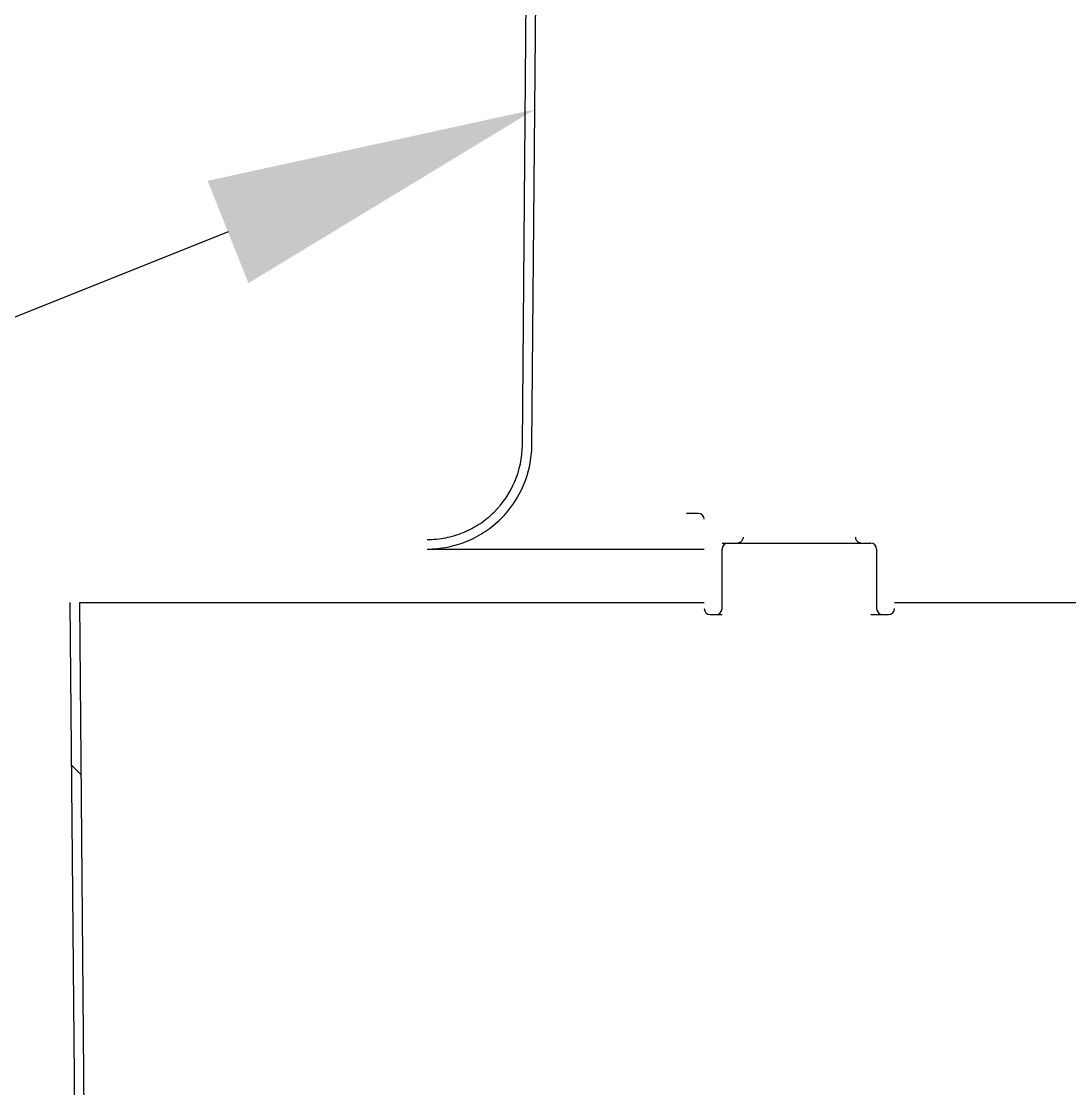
# Model space of a CAD drawing. Header units: millimetres. Extents: x 0 to 4637, y 0 to 3023.
# Drawn here: x 1355.6 to 1444.1, y 2506.3 to 2596.4 of the extents above; entities that cross this region are included whole.
import ezdxf

# ---------------------------------------------------------------- set-up
doc = ezdxf.new("R2010")
doc.units = ezdxf.units.MM
for name, color, linetype in [('COVER_MODIFIED-T', 7, 'Continuous'), ('Default', 7, 'Continuous'), ('GASKET_1', 7, 'Continuous'), ('HEPA_CASING_-2', 7, 'Continuous'), ('HOUSING_FOR_CARB', 7, 'Continuous'), ('HOUSING_FOR_HEPA', 7, 'Continuous')]:
    doc.layers.add(name, color=color, linetype=linetype)

msp = doc.modelspace()

# ---------------------------------------------------------------- hatches: boundary and pattern name
at = {"layer": 'COVER_MODIFIED-T', "linetype": 'Continuous'}
h = msp.add_hatch(dxfattribs=at)
h.set_pattern_fill('ANSI34', scale=12.55710493, angle=9.362e-06, style=0)
h.set_pattern_definition([(45.00000936198417, (804.7265245875601, 551.3131949833515), (-169.1490552543274, 169.1489999772885), []), (45.00000936198417, (861.1095581469012, 551.3132041961953), (-169.1490552543274, 169.1489999772885), []), (45.00000936198417, (917.4925917062405, 551.3132134090392), (-169.1490552543274, 169.1489999772885), []), (45.00000936198417, (973.8757508366302, 551.3132226219035), (-169.1490552543274, 169.1489999772885), [])])
edge = h.paths.add_edge_path()
edge.add_line((1360.962005563763, 2414.01897068236), (1562.024172798041, 2414.01897068236))
edge.add_spline(control_points=[(1562.024172798041, 2414.01897068236), (1562.302965409391, 2414.01897068236), (1562.585579393429, 2414.116737916891), (1562.906650493882, 2414.383875081614), (1562.998207165508, 2414.494708405336), (1563.092998598518, 2414.680943971809), (1563.118240934891, 2414.747992095161), (1563.151571131835, 2414.883847359946), (1563.160115361564, 2414.953031966621), (1563.160115361564, 2415.023539076761)], knot_values=[0, 0, 0, 0, 0.500000000000016, 0.500000000000016, 0.750000000000008, 0.750000000000008, 0.875000000000004, 0.875000000000004, 1, 1, 1, 1], degree=3, periodic=0)
edge.add_spline(control_points=[(1563.160115361564, 2415.023539076761), (1563.160115361564, 2415.16955332185), (1563.199509831481, 2415.318618645726), (1563.339083108762, 2415.575098994827), (1563.440506736703, 2415.687595578042), (1563.676255964384, 2415.862556013196), (1563.811426268574, 2415.926696400367), (1564.093343434295, 2416.009306579719), (1564.240634797938, 2416.02810747116), (1564.385688656074, 2416.028107471161)], knot_values=[0, 0, 0, 0, 0.25, 0.25, 0.5, 0.5, 0.75, 0.75, 1, 1, 1, 1], degree=3, periodic=0)
edge.add_line((1564.385688656075, 2416.028107471162), (1570.570866698866, 2416.028107471162))
edge.add_spline(control_points=[(1570.570866698865, 2416.028107471161), (1570.717875452276, 2416.02810747116), (1570.864002119356, 2416.009209524273), (1571.146690930607, 2415.926103113269), (1571.28105067259, 2415.862184453187), (1571.517132858746, 2415.686603460539), (1571.6177695254, 2415.574815415779), (1571.757514352363, 2415.31749297883), (1571.796439993375, 2415.171024648456), (1571.796439993374, 2415.023539076761)], knot_values=[0, 0, 0, 0, 0.2499999999999998, 0.2499999999999998, 0.4999999999999994, 0.4999999999999994, 0.7499999999999998, 0.7499999999999998, 1, 1, 1, 1], degree=3, periodic=0)
edge.add_spline(control_points=[(1571.796439993374, 2415.023539076761), (1571.796439993375, 2414.953663634178), (1571.805157804788, 2414.882511822366), (1571.839054273934, 2414.745621663399), (1571.863726061139, 2414.680544467483), (1571.958574876009, 2414.494397383743), (1572.049284673128, 2414.384267839517), (1572.373962361078, 2414.114500673892), (1572.652991510118, 2414.01897068236), (1572.932382556898, 2414.01897068236)], knot_values=[0, 0, 0, 0, 0.1250000000000041, 0.1250000000000041, 0.2500000000000082, 0.2500000000000082, 0.5000000000000155, 0.5000000000000155, 1, 1, 1, 1], degree=3, periodic=0)
edge.add_line((1572.932382556899, 2414.01897068236), (1773.994841757959, 2414.018970682361))
edge.add_spline(control_points=[(1773.994841757958, 2414.018970682361), (1774.142056742427, 2414.018970682086), (1774.287529862683, 2414.00001598596), (1774.569189433887, 2413.917079550717), (1774.703208883029, 2413.853295757042), (1774.938907352384, 2413.677910974925), (1775.039235509198, 2413.566387513167), (1775.143837002029, 2413.374145506955), (1775.171514420904, 2413.304896005803), (1775.208381625897, 2413.163490365974), (1775.217966348173, 2413.091205929383), (1775.216886337598, 2413.016898741524)], knot_values=[0, 0, 0, 0, 0.2500000000000058, 0.2500000000000058, 0.5000000000000114, 0.5000000000000114, 0.7500000000000171, 0.7500000000000171, 0.8750000000000085, 0.8750000000000085, 1, 1, 1, 1], degree=3, periodic=0)
edge.add_spline(control_points=[(1775.216886337598, 2413.016898741524), (1775.216065790342, 2412.875869094766), (1775.251501558682, 2412.737583008558), (1775.377788522596, 2412.489568750374), (1775.46865799841, 2412.379262358185), (1775.682983389895, 2412.200564751744), (1775.806296459343, 2412.13149570566), (1776.070330882607, 2412.03787326792), (1776.208133438835, 2412.013940263212), (1776.34846043038, 2412.013585929901)], knot_values=[0, 0, 0, 0, 0.25, 0.25, 0.5, 0.5, 0.75, 0.75, 1, 1, 1, 1], degree=3, periodic=0)
edge.add_line((1776.34846043038, 2412.013585929902), (1785.42221982434, 2412.013500255774))
edge.add_arc((1785.421385900418, 2413.025231877045), 1.011731964954626, 270.0472262696526, 291.5023712996161)
edge.add_line((1785.792225865317, 2412.083914029905), (1786.379202264296, 2412.083763687662))
edge.add_line((1786.379202264296, 2412.083763687662), (1797.273297896469, 2619.955491534361))
edge.add_line((1797.273297896469, 2619.955491534361), (1797.398254359045, 2624.663199006846))
edge.add_line((1797.398254359045, 2624.663199006846), (1795.185150328654, 2624.662370214547))
edge.add_line((1795.185150328654, 2624.662370214547), (1795.060214474876, 2619.955491534361))
edge.add_line((1795.060214474876, 2619.955491534361), (1784.427937350687, 2417.079558425914))
edge.add_spline(control_points=[(1784.427937350687, 2417.079558425914), (1784.417870603072, 2416.887473438604), (1784.38974619693, 2416.699446298382), (1784.298875714965, 2416.331172065462), (1784.235304985811, 2416.149258504045), (1784.075269365616, 2415.802077046302), (1783.979843984351, 2415.638112068156), (1783.758732914465, 2415.329086984817), (1783.631519152241, 2415.182871694564), (1783.355525223043, 2414.920802765638), (1783.206325212645, 2414.80376431327), (1782.885391061813, 2414.597839391678), (1782.713344102679, 2414.50936560775), (1782.184655535164, 2414.298000431325), (1781.80305790698, 2414.223562384218), (1781.418360476855, 2414.223558746204)], knot_values=[0, 0, 0, 0, 0.1250000000000009, 0.1250000000000009, 0.2500000000000017, 0.2500000000000017, 0.3750000000000026, 0.3750000000000026, 0.5000000000000034, 0.5000000000000034, 0.6250000000000043, 0.6250000000000043, 0.7500000000000051, 0.7500000000000051, 1, 1, 1, 1], degree=3, periodic=0)
edge.add_line((1781.418360476856, 2414.223558746205), (1779.216136260779, 2414.223562452305))
edge.add_arc((1779.210576485988, 2416.402574700206), 2.179019340803892, 212.6286396151425, 270.1461905226139, ccw=False)
edge.add_arc((1775.514592454829, 2414.001386865253), 2.228570236048033, 33.38440135681787, 91.66060478308158)
edge.add_line((1775.450010799276, 2416.229021150042), (1574.645222807614, 2416.229021150042))
edge.add_spline(control_points=[(1574.645222807613, 2416.229021150041), (1574.466894263775, 2416.229021150041), (1574.287831659455, 2416.271554494569), (1573.967824531911, 2416.43614412661), (1573.828909321796, 2416.556803299431), (1573.728815652765, 2416.707387052136)], knot_values=[0, 0, 0, 0, 0.5, 0.5, 1, 1, 1, 1], degree=3, periodic=0)
edge.add_spline(control_points=[(1573.728815652765, 2416.707387052136), (1573.644427302445, 2416.834343278226), (1573.551301932032, 2416.954381753537), (1573.348067795123, 2417.181011682152), (1573.237044987776, 2417.2883083144), (1572.885496912011, 2417.583423308465), (1572.627926952858, 2417.744910756154), (1572.069758030724, 2418.002509515665), (1571.779255743044, 2418.093754251847), (1571.180591112551, 2418.212155755641), (1570.873678815755, 2418.238157938841), (1570.570866698865, 2418.238157938841)], knot_values=[0, 0, 0, 0, 0.1250000000000002, 0.1250000000000002, 0.2500000000000004, 0.2500000000000004, 0.5000000000000003, 0.5000000000000003, 0.7500000000000002, 0.7500000000000002, 1, 1, 1, 1], degree=3, periodic=0)
edge.add_line((1570.570866698866, 2418.238157938841), (1564.385688656075, 2418.238157938841))
edge.add_spline(control_points=[(1564.385688656074, 2418.238157938841), (1564.080749979707, 2418.238157938841), (1563.777268514231, 2418.21248338159), (1563.174168979204, 2418.093065204235), (1562.882864142467, 2418.000653810476), (1562.470734735809, 2417.810514010607), (1562.337099135156, 2417.738431722653), (1562.077978332036, 2417.575306934508), (1561.952363576037, 2417.483869014698), (1561.602031603541, 2417.189513265066), (1561.398497287204, 2416.964279602938), (1561.227739702174, 2416.707387052136)], knot_values=[0, 0, 0, 0, 0.2500000000000039, 0.2500000000000039, 0.5000000000000078, 0.5000000000000078, 0.6250000000000093, 0.6250000000000093, 0.750000000000011, 0.750000000000011, 1, 1, 1, 1], degree=3, periodic=0)
edge.add_spline(control_points=[(1561.227739702174, 2416.707387052136), (1561.128650571856, 2416.558314555945), (1560.989059518612, 2416.436601872673), (1560.671217223886, 2416.272550857198), (1560.492097370402, 2416.229021150041), (1560.311332547326, 2416.229021150041)], knot_values=[0, 0, 0, 0, 0.5, 0.5, 1, 1, 1, 1], degree=3, periodic=0)
edge.add_line((1560.311332547327, 2416.229021150042), (1359.506544555664, 2416.229021150041))
edge.add_arc((1359.439527855595, 2414.010352302011), 2.21968076427764, 88.26986036194414, 146.7395890753362)
edge.add_arc((1355.752889642487, 2416.394324290026), 2.170701091138538, 269.7254676522908, 327.49117617555356, ccw=False)
edge.add_line((1355.742488782397, 2414.223648116761), (1353.538194878085, 2414.223558746204))
edge.add_spline(control_points=[(1353.538194878084, 2414.223558746203), (1353.345846092468, 2414.223562348787), (1353.15660477257, 2414.241807946884), (1352.784079663126, 2414.3132810272), (1352.599088433897, 2414.36724487982), (1352.244008126146, 2414.508892933799), (1352.075274239729, 2414.595607327298), (1351.755101856017, 2414.800244577293), (1351.602429962355, 2414.919632871077), (1351.326277938635, 2415.181534818525), (1351.201592376231, 2415.324405986305), (1350.979155183913, 2415.634124940653), (1350.881799676621, 2415.801306097381), (1350.643057625531, 2416.318209167388), (1350.548751497024, 2416.695388498332), (1350.528618004208, 2417.079558426749)], knot_values=[0, 0, 0, 0, 0.1249999999999979, 0.1249999999999979, 0.2499999999999958, 0.2499999999999958, 0.3749999999999938, 0.3749999999999938, 0.4999999999999917, 0.4999999999999917, 0.6249999999999896, 0.6249999999999896, 0.7499999999999876, 0.7499999999999876, 1, 1, 1, 1], degree=3, periodic=0)
edge.add_line((1350.528618004209, 2417.079558426749), (1339.896340880064, 2619.955491534361))
edge.add_line((1339.896340880064, 2619.955491534361), (1339.7713844175, 2624.663199006844))
edge.add_line((1339.7713844175, 2624.663199006844), (1337.558321604692, 2624.662370214543))
edge.add_line((1337.558321604692, 2624.662370214543), (1337.68325745847, 2619.955491534361))
edge.add_line((1337.68325745847, 2619.955491534361), (1348.572555985509, 2412.175297906469))
edge.add_line((1348.572555985509, 2412.175297906469), (1348.98650671691, 2412.175666826051))
edge.add_spline(control_points=[(1348.986506716909, 2412.175666826051), (1349.147496570665, 2412.07127940249), (1349.339496551949, 2412.013500329731), (1349.534335532634, 2412.013500218433)], knot_values=[0, 0, 0, 0, 1, 1, 1, 1], degree=3, periodic=0)
edge.add_line((1349.534335532635, 2412.013500218433), (1358.610477108036, 2412.013645433179))
edge.add_spline(control_points=[(1358.610477108035, 2412.01364543318), (1358.750972213342, 2412.014131721804), (1358.887924947878, 2412.037920175115), (1359.152935200936, 2412.132070506488), (1359.27392314394, 2412.199723621053), (1359.490298049921, 2412.380226060455), (1359.578978571311, 2412.487769960366), (1359.706708313577, 2412.73851037146), (1359.741552598747, 2412.875359380327), (1359.740420808825, 2413.016940890247)], knot_values=[0, 0, 0, 0, 0.25, 0.25, 0.5, 0.5, 0.75, 0.75, 1, 1, 1, 1], degree=3, periodic=0)
edge.add_spline(control_points=[(1359.740420808825, 2413.016940890247), (1359.739297642556, 2413.165725918622), (1359.777766055287, 2413.309512013956), (1359.919780543339, 2413.569547378192), (1360.018573702298, 2413.678445462063), (1360.255192007221, 2413.854152722756), (1360.389007772884, 2413.917559895536), (1360.670263358536, 2414.000152119654), (1360.814587246374, 2414.018970682085), (1360.962005563762, 2414.01897068236)], knot_values=[0, 0, 0, 0, 0.25, 0.25, 0.5, 0.5, 0.75, 0.75, 1, 1, 1, 1], degree=3, periodic=0)
at = {"layer": 'HOUSING_FOR_CARB', "linetype": 'Continuous'}
h = msp.add_hatch(dxfattribs=at)
h.set_pattern_fill('ANSI32', scale=6.278552465, angle=90.00000936199999, style=0)
h.set_pattern_definition([(135.0000093619842, (804.7265245875601, 551.3131949833515), (-42.28724999432212, -42.28726381358187), []), (135.0000093619842, (804.7265199811386, 579.5047117630215), (-42.28724999432212, -42.28726381358187), [])])
edge = h.paths.add_edge_path()
edge.add_arc((1422.870543759328, 2450.87051108508), 2.008044539683936, 89.98155290522737, 143.1374847329034, ccw=False)
edge.add_line((1422.87119027444, 2452.878555520687), (1429.338578584694, 2452.878555520687))
edge.add_line((1429.338578584694, 2452.878555520687), (1429.338579906793, 2453.682210236206))
edge.add_line((1429.338579906793, 2453.682210236206), (1427.936945861562, 2453.682210236206))
edge.add_line((1427.936945861562, 2453.682210236206), (1427.39182388097, 2453.682210236206))
edge.add_line((1427.39182388097, 2453.682210236206), (1425.551954257495, 2453.681578350886))
edge.add_line((1425.551954257495, 2453.681578350886), (1424.79661035105, 2453.682210236206))
edge.add_line((1424.796610351051, 2453.682210236206), (1423.303818612639, 2453.682210236206))
edge.add_line((1423.303818612639, 2453.682210236206), (1422.549241260365, 2453.682210236206))
edge.add_arc((1422.549069600128, 2450.867933566562), 2.814276674880113, 89.9965051741002, 144.2991528896462)
edge.add_arc((1418.633150738634, 2453.682895829419), 2.008423191130099, 312.11085572513025, 324.27595574017727, ccw=False)
edge.add_arc((1418.631776166844, 2453.681050862575), 2.007977515764495, 269.98186373887063, 312.1752542527925, ccw=False)
edge.add_line((1418.631140566731, 2451.673073447407), (1412.990299970577, 2451.673073447407))
edge.add_arc((1412.99026309903, 2460.920842726166), 9.247769278833516, 250.6828709960119, 270.00022844255386, ccw=False)
edge.add_line((1409.931133071324, 2452.193703440688), (1374.345401420107, 2464.668844605196))
edge.add_arc((1370.98855983286, 2455.061305347067), 10.17709172791245, 70.74075873444636, 88.46537158380004)
edge.add_line((1371.261113709631, 2465.234746771806), (1371.020749088494, 2465.234746771806))
edge.add_line((1371.020749088494, 2465.234746771806), (1363.613457138128, 2465.234746771806))
edge.add_arc((1363.620124450259, 2467.655424946908), 2.420687357025873, 243.6851599767171, 269.8421897286049, ccw=False)
edge.add_arc((1363.602178799386, 2467.641211410797), 2.400011326155262, 180.3948612535555, 243.91876071807332, ccw=False)
edge.add_line((1361.202224466734, 2467.624671554156), (1360.506736932321, 2547.307984594287))
edge.add_line((1360.506736932321, 2547.307984594287), (1360.49972252196, 2547.307984594287))
edge.add_arc((1356.649758647925, 2547.308466063449), 3.849963904141451, 359.9928346988324, 89.99478033638225)
edge.add_arc((1356.64401886007, 2547.312336356784), 3.846098417179983, 89.90926875914698, 144.4014366126027)
edge.add_arc((1351.052918069051, 2551.319981457126), 3.032974809044898, 310.99012918487097, 324.3242941544771, ccw=False)
edge.add_arc((1351.012953651527, 2551.362560685527), 3.091329202511922, 298.3321431454047, 311.03159228464364, ccw=False)
edge.add_arc((1351.055605880982, 2551.277275380539), 2.996019568203862, 278.06778642687044, 298.388212822587, ccw=False)
edge.add_arc((1351.039048766604, 2551.372924555891), 3.093047203644929, 270.00390730443, 278.1227917688084, ccw=False)
edge.add_arc((1351.033203550229, 2551.317935607725), 3.038064284524502, 222.6792486558051, 270.1142148101399, ccw=False)
edge.add_arc((1351.038783988969, 2551.326426455924), 3.047923683280949, 180.0031634535995, 222.7254772571324, ccw=False)
edge.add_line((1347.990860310334, 2551.326258171886), (1347.187106198077, 2551.326258171886))
edge.add_arc((1351.035493522505, 2551.325411778576), 3.848387417503679, 179.9873986790862, 224.2204940737921)
edge.add_arc((1351.036290547571, 2551.32214371511), 3.846680488360195, 224.1773294016184, 270.0447071888875)
edge.add_arc((1351.041340558817, 2551.323795859663), 3.848332007103429, 269.9695010507189, 324.3906486202063)
edge.add_arc((1356.639856977642, 2547.31816115575), 3.035599149117227, 89.8070186327605, 144.4503664638214, ccw=False)
edge.add_arc((1356.65602466319, 2547.318645784253), 3.035103121040854, 35.57604326199902, 90.11219631883262, ccw=False)
edge.add_arc((1356.681449353837, 2547.336357595075), 3.004119694539796, 25.768946828620813, 35.58340243783732, ccw=False)
edge.add_arc((1356.577544007554, 2547.284730578717), 3.120136892081308, 12.703215015971807, 25.793201215302872, ccw=False)
edge.add_arc((1356.650183463512, 2547.299374172773), 3.046055817485093, 3.306371291729988, 12.73497228128258, ccw=False)
edge.add_arc((1356.763877344304, 2547.307656505116), 2.932074005968224, 0.006425185573391445, 3.27293175556332, ccw=False)
edge.add_line((1359.695951331836, 2547.307985309781), (1359.754696972589, 2540.577376351806))
edge.add_line((1359.754696972589, 2540.577376351806), (1360.391498992292, 2467.617658432753))
edge.add_arc((1363.606233837935, 2467.645951394129), 3.21485934676025, 180.5042485622212, 270.0042675733555)
edge.add_line((1363.606473290966, 2464.431092056286), (1371.020749088494, 2464.431092056286))
edge.add_arc((1371.020753527563, 2455.185998077052), 9.245093979234914, 70.68004946869291, 90.00002751079882, ccw=False)
edge.add_line((1374.079428214861, 2463.910462063004), (1409.665121431026, 2451.435320898497))
edge.add_arc((1412.990250913529, 2460.921272220361), 10.05185348859405, 250.6828034384857, 270.0002796262257)
edge.add_line((1412.990299970577, 2450.869418731887), (1418.953078408997, 2450.869418731887))
edge.add_arc((1418.951962207357, 2453.688931554791), 2.819513043848478, 270.02268251421, 325.084438697539)

# ---------------------------------------------------------------- linework, layer by layer
at = {"layer": 'Default', "color": 7, "linetype": 'ByBlock', "lineweight": -2}
msp.add_line((1373.022366163034, 2578.610378350006), (1270.87757487666, 2537.817524418009), dxfattribs=at)
at = {"layer": 'Default', "color": 7, "linetype": 'Continuous'}
msp.add_solid([(1371.297266272691, 2582.93000669817), (1398.940136252017, 2588.96097769206), (1374.747466053376, 2574.290750001842)], dxfattribs=at)
at = {"layer": 'GASKET_1', "color": 7, "linetype": 'Continuous'}
msp.add_line((1414.76233714284, 2552.330826566559), (1427.31944207284, 2552.330826566559), dxfattribs=at)
at = {"layer": 'HEPA_CASING_-2', "color": 7, "linetype": 'Continuous'}
for p, q in [((1412.75320035404, 2554.842247552559), (1411.751268822965, 2554.842247552559)), ((1415.26462134004, 2552.330826566559), (1415.996971527227, 2552.330826566559)), ((1426.587091885026, 2552.330826566559), (1427.31944207284, 2552.330826566559)), ((1414.76233714284, 2546.805700397359), (1414.76233714284, 2551.828542369359)), ((1427.82172627004, 2551.828542369359), (1427.82172627004, 2546.805700397359)), ((1413.75776874844, 2546.303416200159), (1414.26005294564, 2546.303416200159)), ((1414.26005294564, 2546.303416200159), (1414.76233714284, 2546.303416200159)), ((1427.31944207284, 2546.303416200159), (1428.32401046724, 2546.303416200159)), ((1428.32401046724, 2546.303416200159), (1428.82629466444, 2546.303416200159))]:
    msp.add_line(p, q, dxfattribs=at)
for centre, radius, start, end in [((1412.75320035404, 2554.339963355359), 0.5022841972000565, 0, 90), ((1415.26462134004, 2551.828542369359), 0.5022841972000006, 90, 180), ((1427.31944207284, 2551.828542369359), 0.5022841972000565, 0, 90), ((1413.75776874844, 2546.805700397359), 0.5022841971999448, 180, 270), ((1414.26005294564, 2546.805700397359), 0.5022841972000006, 270, 0), ((1428.32401046724, 2546.805700397359), 0.5022841972000565, 180, 270), ((1428.82629466444, 2546.805700397359), 0.5022841972000006, 270, 0)]:
    msp.add_arc(centre, radius, start, end, dxfattribs=at)
for points, knots in [([(1415.996971527321, 2552.330826566286), (1416.03438677083, 2552.330826566286), (1416.07195279193, 2552.334225236069), (1416.108760859439, 2552.340938403207), (1416.177108433998, 2552.353403841427), (1416.244372396245, 2552.377777259815), (1416.304459915243, 2552.412652296138), (1416.363324321589, 2552.446817432985), (1416.417147165797, 2552.492285462559), (1416.459376350288, 2552.545661214426), (1416.486247150372, 2552.579624672994), (1416.508965682692, 2552.61740067864), (1416.525906997447, 2552.657257274951), (1416.54550234294, 2552.703357815917), (1416.557707823154, 2552.753380251932), (1416.561086129529, 2552.803358492081), (1416.561696266056, 2552.812384775211), (1416.562029023852, 2552.821434101656), (1416.562082987209, 2552.830480821596)], [0, 0, 0, 0, 0.1346141537523765, 0.1346141537523765, 0.1346141537523765, 0.3856291331794032, 0.3856291331794032, 0.3856291331794032, 0.6319328350697881, 0.6319328350697881, 0.6319328350697881, 0.7871224928624599, 0.7871224928624599, 0.7871224928624599, 0.9676958189307879, 0.9676958189307879, 0.9676958189307879, 1, 1, 1, 1]), ([(1426.021980425378, 2552.830480821596), (1426.022229863901, 2552.788663548276), (1426.028575838969, 2552.746487293704), (1426.040472067233, 2552.706397066458), (1426.05461145432, 2552.658747405672), (1426.076927913188, 2552.61295555527), (1426.105164821187, 2552.572052138945), (1426.135233982639, 2552.528494557167), (1426.172675917068, 2552.489392405924), (1426.214353517557, 2552.456767338594), (1426.26067113606, 2552.420510082788), (1426.313301837503, 2552.391343866782), (1426.368334142439, 2552.370574760019), (1426.429379926753, 2552.347536175439), (1426.494934607291, 2552.334238657738), (1426.560121804467, 2552.331411382344), (1426.569105499027, 2552.331021744812), (1426.578099745068, 2552.330826566286), (1426.587091885267, 2552.330826566286)], [0, 0, 0, 0, 0.1508020059286961, 0.1508020059286961, 0.1508020059286961, 0.3298022699754853, 0.3298022699754853, 0.3298022699754853, 0.5203761491163515, 0.5203761491163515, 0.5203761491163515, 0.7323432947154664, 0.7323432947154664, 0.7323432947154664, 0.9678389360113737, 0.9678389360113737, 0.9678389360113737, 1, 1, 1, 1])]:
    msp.add_open_spline(points, degree=3, knots=knots, dxfattribs=at)
at = {"layer": 'HOUSING_FOR_CARB', "color": 7, "linetype": 'Continuous'}
for p, q in [((1360.391498992363, 2467.617658432869), (1359.695951331548, 2547.307985309686)), ((1360.499722521751, 2547.307984594559), (1360.506736932494, 2547.307984594559)), ((1360.506736932494, 2547.307984594559), (1413.25548455124, 2547.307984594559)), ((1361.202224466751, 2467.624671553998), (1360.506736932494, 2547.307984594559)), ((1429.32857886164, 2547.307984594559), (1489.60268252564, 2547.307984594559))]:
    msp.add_line(p, q, dxfattribs=at)
at = {"layer": 'HOUSING_FOR_HEPA', "color": 7, "linetype": 'Continuous'}
for p, q in [((1397.888663280969, 2560.598613025655), (1398.522764752924, 2633.240661043785)), ((1398.69249550812, 2560.591599904526), (1399.326599326997, 2633.233647922657)), ((1389.85049200112, 2551.828542369359), (1413.25548455124, 2551.828542369359))]:
    msp.add_line(p, q, dxfattribs=at)
for points, knots in [([(1389.850492000859, 2552.632197084606), (1390.371329263691, 2552.632197084606), (1390.900104122098, 2552.683875934553), (1391.925810088438, 2552.887078091609), (1392.423991351985, 2553.03726943129), (1393.391016144807, 2553.434813739052), (1393.860292023411, 2553.684029055271), (1394.728408012702, 2554.259817865358), (1395.132872531027, 2554.588245767015), (1396.25470211385, 2555.698942516229), (1396.847070253269, 2556.574851357478), (1397.664329029869, 2558.5095814509), (1397.87944877134, 2559.54300626719), (1397.888663280762, 2560.598613025772)], [0, 0, 0, 0, 0.1250000000000005, 0.1250000000000005, 0.2500000000000009, 0.2500000000000009, 0.3750000000000014, 0.3750000000000014, 0.5000000000000018, 0.5000000000000018, 0.7500000000000009, 0.7500000000000009, 1, 1, 1, 1]), ([(1389.850492000859, 2551.828542369086), (1390.423413375997, 2551.828542369086), (1391.005065963593, 2551.885389146661), (1392.133343715599, 2552.108911717877), (1392.681343564853, 2552.274122283424), (1393.745071575802, 2552.711420891661), (1394.261275692498, 2552.98555768212), (1395.216204638292, 2553.618925113211), (1395.661116266791, 2553.980195549024), (1396.895130812117, 2555.201960688611), (1397.54673801015, 2556.165459728841), (1398.445726746485, 2558.293664228266), (1398.682359501789, 2559.430431439322), (1398.692495508344, 2560.591599904368)], [0, 0, 0, 0, 0.1250000000000004, 0.1250000000000004, 0.2500000000000007, 0.2500000000000007, 0.3750000000000011, 0.3750000000000011, 0.5000000000000014, 0.5000000000000014, 0.7500000000000007, 0.7500000000000007, 1, 1, 1, 1])]:
    msp.add_open_spline(points, degree=3, knots=knots, dxfattribs=at)

doc.saveas('drawing.dxf')
